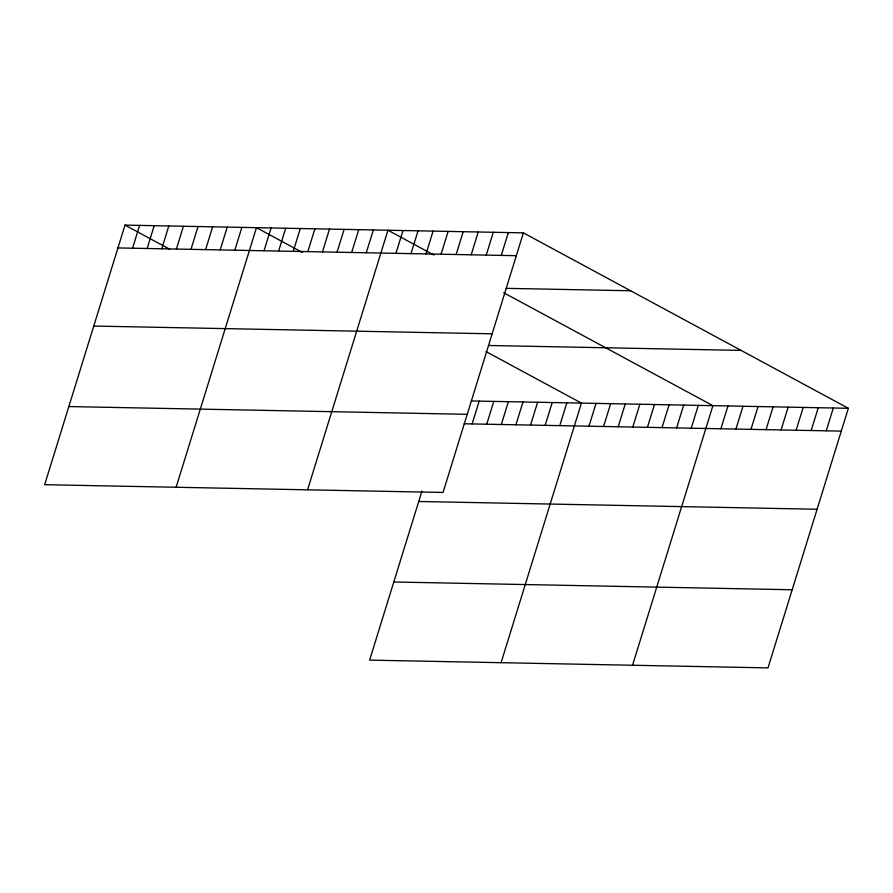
<?xml version="1.0" encoding="UTF-8"?>
<svg xmlns="http://www.w3.org/2000/svg" width="893" height="893" viewBox="0 0 893 893"><rect width="100%" height="100%" fill="white"/><g stroke="black" fill="none" stroke-linecap="round" stroke-linejoin="round"><path stroke-width="1.34" d="M523.387 232.872L125.009 225.114L44.65 484.698L443.04 492.456L523.387 232.872L848.35 408.302L767.991 667.886L369.613 660.128L421.942 491.072M132.555 248.209L139.609 225.393M147.155 248.488L154.221 225.683M161.767 248.779L168.833 225.962M176.379 249.058L183.433 226.253M190.979 249.348L198.045 226.532M205.591 249.627L212.646 226.822M220.191 249.917L227.257 227.101M234.803 250.196L241.869 227.391M176.122 487.254L256.47 227.67L302.437 252.485M264.015 250.766L271.081 227.961M278.627 251.056L285.693 228.24M293.239 251.335L300.294 228.519M307.839 251.625L314.905 228.809M322.451 251.904L329.506 229.088M337.052 252.194L344.118 229.378M351.663 252.473L358.729 229.657M366.275 252.764L373.33 229.947M307.583 489.822L387.942 230.227L433.898 255.041M395.934 253.344L402.989 230.528M410.981 253.634L418.047 230.818M426.028 253.925L433.094 231.108M441.075 254.215L448.141 231.399M456.133 254.516L463.188 231.7M471.18 254.806L478.246 231.99M486.227 255.097L493.293 232.28M501.274 255.387L508.34 232.571M472.118 423.929L479.184 401.113M486.73 424.208L493.784 401.392M501.33 424.499L508.396 401.683M515.942 424.778L522.997 401.962M530.542 425.068L537.608 402.252M545.154 425.347L552.22 402.531M559.766 425.637L566.821 402.821M501.073 662.695L581.432 403.1L485.982 351.574M588.978 426.207L596.044 403.39M603.579 426.486L610.645 403.669M618.19 426.776L625.256 403.96M632.802 427.055L639.857 404.239M647.403 427.334L654.469 404.529M662.014 427.624L669.08 404.808M676.626 427.903L683.681 405.098M691.227 428.194L698.293 405.377M632.545 665.252L712.904 405.668L503.674 292.714M720.885 428.774L727.951 405.958M735.932 429.064L742.998 406.248M750.991 429.354L758.045 406.538M766.038 429.645L773.104 406.84M781.085 429.946L788.151 407.13M796.132 430.236L803.198 407.42M811.19 430.526L818.245 407.71M826.237 430.828L833.303 408.012M117.943 247.919L516.333 255.688M506.119 288.339L630.625 290.761M93.754 326.057L492.143 333.815M488.806 345.491L741.112 350.413M471.214 400.957L848.35 408.302M68.839 406.561L467.218 414.319M464.148 423.773L841.284 431.118M418.717 501.486L817.106 509.256M393.791 581.99L792.18 589.76M125.009 225.114L169.782 249.281"/></g></svg>
